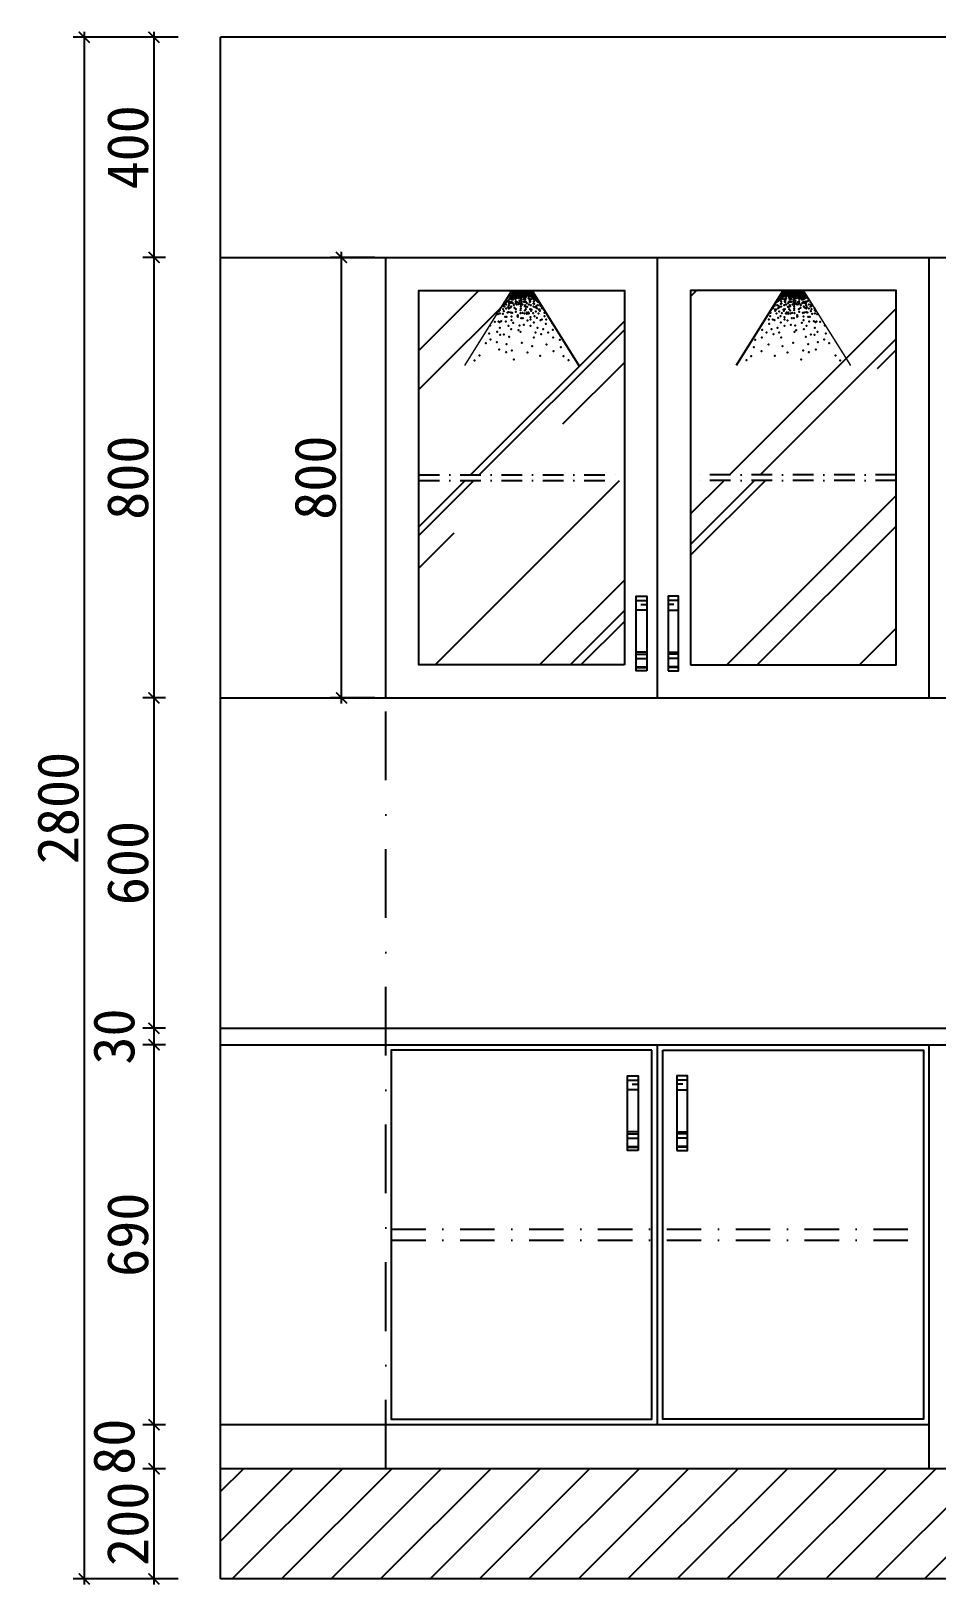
# Model space of a CAD drawing. Header units: millimetres. Extents: x 71641 to 191108, y -23091 to 29972.
# Drawn here: x 149726 to 151371, y -15020 to -12198 of the extents above; entities that cross this region are included whole.
import ezdxf

# ---------------------------------------------------------------- set-up
doc = ezdxf.new("R2010")
doc.units = ezdxf.units.MM
doc.linetypes.add('DASHDOT2', pattern=[0.5, 0.25, -0.125, 0, -0.125])
doc.layers.add('8', color=8, linetype='Continuous', lineweight=0)
doc.layers.add('Q', color=1, linetype='Continuous')
doc.styles.add('30', font='SimSun.ttf', dxfattribs={"height": 75})
doc.dimstyles.new('30', dxfattribs={"dimscale": 0, "dimtxt": 90, "dimasz": 20, "dimexe": 20, "dimexo": 20, "dimgap": 10, "dimtad": 1, "dimdec": 0, "dimzin": 0, "dimdsep": 46, "dimtxsty": '30', "dimblk": 'ARCHTICK', "dimcen": 20, "dimdle": 10, "dimclrd": 8, "dimclre": 8, "dimclrt": 2, "dimadec": 0, "dimazin": 0, "dimtfac": 1, "dimtdec": 0, "dimtmove": 2, "dimatfit": 3, "dimldrblk": 'DOT', "dimfxl": 0, "dimtolj": 2, "dimtzin": 0, "dimlwd": -1, "dimarcsym": 0})
pattern_1 = [(45, (2043.03, -346.85), (237.07876, 632.21003), [4191, -558.8, 1397, -279.4]), (45, (2207, 14.7), (-460.3279, 65.1967), [838.2, -92.202, 1676.4, -209.55]), (45, (1973.88, -80.14), (894.97233, 1159.71028), [2235.2, -391.16, 1117.6, -279.4])]

# ---------------------------------------------------------------- blocks, each defined once
blk = doc.blocks.new('_ARCHTICK')
at = {"color": 0, "linetype": 'ByBlock', "const_width": 0.15}
blk.add_lwpolyline([(-0.5, -0.5), (0.5, 0.5)], dxfattribs=at)
blk = doc.blocks.new('*D581')
at = {"color": 8, "lineweight": -2}
for p, q in [((149993.4, -12209.1), (149802.9, -12209.1)), ((149993.4, -15009.1), (149802.9, -15009.1))]:
    blk.add_line(p, q, dxfattribs=at)
at = {"color": 8}
blk.add_line((149822.9, -15019.1), (149822.9, -12199.1), dxfattribs=at)
at = {"layer": 'Defpoints', "color": 0}
for p in [(149822.9, -12209.1), (150013.4, -12209.1), (150013.4, -15009.1)]:
    blk.add_point(p, dxfattribs=at)
at = {"color": 8, "xscale": 20, "yscale": 20, "zscale": 20}
for p, rotation in [((149822.9, -12209.1), 90), ((149822.9, -15009.1), 270)]:
    blk.add_blockref('_ARCHTICK', p, dxfattribs=dict(at, rotation=rotation))
at = {"color": 2, "insert": (149775.4, -13609.1), "char_height": 75, "attachment_point": 5, "rotation": 90, "style": '30'}
blk.add_mtext('\\A2;2800', dxfattribs=at)
blk = doc.blocks.new('_Dot')
at = {"color": 0, "linetype": 'ByBlock', "lineweight": -2}
blk.add_line((-0.5, 0), (-1, 0), dxfattribs=at)
at = {"color": 0, "linetype": 'ByBlock', "const_width": 0.5}
blk.add_lwpolyline([(-0.25, 0, 1), (0.25, 0, 1)], format="xyb", close=True, dxfattribs=at)
blk = doc.blocks.new('DOT')
at = {"color": 0, "linetype": 'ByBlock'}
blk.add_line((-0.5, 0), (-1, 0), dxfattribs=at)
at = {"color": 0, "linetype": 'ByBlock', "const_width": 0.5}
blk.add_lwpolyline([(-0.25, 0, 1), (0.25, 0, 1)], format="xyb", close=True, dxfattribs=at)
blk = doc.blocks.new('*D582')
at = {"color": 8, "lineweight": -2}
for p, q in [((149970.1, -14039.1), (149929.4, -14039.1)), ((149970.1, -14729.1), (149929.4, -14729.1))]:
    blk.add_line(p, q, dxfattribs=at)
at = {"color": 8}
blk.add_line((149949.4, -14739.1), (149949.4, -14029.1), dxfattribs=at)
at = {"layer": 'Defpoints', "color": 0}
for p in [(149949.4, -14039.1), (149990.1, -14039.1), (149990.1, -14729.1)]:
    blk.add_point(p, dxfattribs=at)
at = {"color": 8, "xscale": 20, "yscale": 20, "zscale": 20}
for p, rotation in [((149949.4, -14039.1), 90), ((149949.4, -14729.1), 270)]:
    blk.add_blockref('_ARCHTICK', p, dxfattribs=dict(at, rotation=rotation))
at = {"color": 2, "insert": (149901.9, -14384.1), "char_height": 75, "attachment_point": 5, "rotation": 90, "style": '30'}
blk.add_mtext('\\A2;690', dxfattribs=at)
blk = doc.blocks.new('*D588')
at = {"color": 8, "lineweight": -2}
for p, q in [((149970.1, -14729.1), (149929.4, -14729.1)), ((149970.1, -14809.1), (149929.4, -14809.1))]:
    blk.add_line(p, q, dxfattribs=at)
at = {"color": 8}
blk.add_line((149949.4, -14819.1), (149949.4, -14719.1), dxfattribs=at)
at = {"layer": 'Defpoints', "color": 0}
for p in [(149949.4, -14729.1), (149990.1, -14729.1), (149990.1, -14809.1)]:
    blk.add_point(p, dxfattribs=at)
at = {"color": 8, "xscale": 20, "yscale": 20, "zscale": 20}
for p, rotation in [((149949.4, -14729.1), 90), ((149949.4, -14809.1), 270)]:
    blk.add_blockref('_ARCHTICK', p, dxfattribs=dict(at, rotation=rotation))
at = {"color": 2, "insert": (149876.9, -14769.1), "char_height": 75, "attachment_point": 5, "rotation": 90, "style": '30'}
blk.add_mtext('\\A2;80', dxfattribs=at)
blk = doc.blocks.new('*D589')
at = {"color": 8, "lineweight": -2}
for p, q in [((149970.1, -14809.1), (149929.4, -14809.1)), ((149970.1, -15009.1), (149929.4, -15009.1))]:
    blk.add_line(p, q, dxfattribs=at)
at = {"color": 8}
blk.add_line((149949.4, -15019.1), (149949.4, -14799.1), dxfattribs=at)
at = {"layer": 'Defpoints', "color": 0}
for p in [(149949.4, -14809.1), (149990.1, -14809.1), (149990.1, -15009.1)]:
    blk.add_point(p, dxfattribs=at)
at = {"color": 8, "xscale": 20, "yscale": 20, "zscale": 20}
for p, rotation in [((149949.4, -14809.1), 90), ((149949.4, -15009.1), 270)]:
    blk.add_blockref('_ARCHTICK', p, dxfattribs=dict(at, rotation=rotation))
at = {"color": 2, "insert": (149901.9, -14909.1), "char_height": 75, "attachment_point": 5, "rotation": 90, "style": '30'}
blk.add_mtext('\\A2;200', dxfattribs=at)
blk = doc.blocks.new('*D594')
at = {"color": 8, "lineweight": -2}
for p, q in [((149970.1, -12209.1), (149929.4, -12209.1)), ((149970.1, -12609.1), (149929.4, -12609.1))]:
    blk.add_line(p, q, dxfattribs=at)
at = {"color": 8}
blk.add_line((149949.4, -12619.1), (149949.4, -12199.1), dxfattribs=at)
at = {"layer": 'Defpoints', "color": 0}
for p in [(149949.4, -12209.1), (149990.1, -12209.1), (149990.1, -12609.1)]:
    blk.add_point(p, dxfattribs=at)
at = {"color": 8, "xscale": 20, "yscale": 20, "zscale": 20}
for p, rotation in [((149949.4, -12209.1), 90), ((149949.4, -12609.1), 270)]:
    blk.add_blockref('_ARCHTICK', p, dxfattribs=dict(at, rotation=rotation))
at = {"color": 2, "insert": (149901.9, -12409.1), "char_height": 75, "attachment_point": 5, "rotation": 90, "style": '30'}
blk.add_mtext('\\A2;400', dxfattribs=at)
blk = doc.blocks.new('*D595')
at = {"color": 8}
blk.add_line((149949.4, -14019.1), (149949.4, -13399.1), dxfattribs=at)
at = {"color": 8, "lineweight": -2}
for p, q in [((149970.1, -13409.1), (149929.4, -13409.1)), ((149970.1, -14009.1), (149929.4, -14009.1))]:
    blk.add_line(p, q, dxfattribs=at)
at = {"layer": 'Defpoints', "color": 0}
for p in [(149949.4, -13409.1), (149990.1, -13409.1), (149990.1, -14009.1)]:
    blk.add_point(p, dxfattribs=at)
at = {"color": 8, "xscale": 20, "yscale": 20, "zscale": 20}
for p, rotation in [((149949.4, -13409.1), 90), ((149949.4, -14009.1), 270)]:
    blk.add_blockref('_ARCHTICK', p, dxfattribs=dict(at, rotation=rotation))
at = {"color": 2, "insert": (149901.9, -13709.1), "char_height": 75, "attachment_point": 5, "rotation": 90, "style": '30'}
blk.add_mtext('\\A2;600', dxfattribs=at)
blk = doc.blocks.new('*D596')
at = {"color": 8, "lineweight": -2}
for p, q in [((149970.1, -14009.1), (149929.4, -14009.1)), ((149970.1, -14039.1), (149929.4, -14039.1))]:
    blk.add_line(p, q, dxfattribs=at)
at = {"color": 8}
blk.add_line((149949.4, -14049.1), (149949.4, -13999.1), dxfattribs=at)
at = {"layer": 'Defpoints', "color": 0}
for p in [(149949.4, -14009.1), (149990.1, -14009.1), (149990.1, -14039.1)]:
    blk.add_point(p, dxfattribs=at)
at = {"color": 8, "xscale": 20, "yscale": 20, "zscale": 20}
for p, rotation in [((149949.4, -14009.1), 90), ((149949.4, -14039.1), 270)]:
    blk.add_blockref('_ARCHTICK', p, dxfattribs=dict(at, rotation=rotation))
at = {"color": 2, "insert": (149876.9, -14024.1), "char_height": 75, "attachment_point": 5, "rotation": 90, "style": '30'}
blk.add_mtext('\\A2;30', dxfattribs=at)
blk = doc.blocks.new('*D598')
at = {"color": 8, "lineweight": -2}
for p, q in [((150350.2, -12609.1), (150269.8, -12609.1)), ((150350.2, -13409.1), (150269.8, -13409.1))]:
    blk.add_line(p, q, dxfattribs=at)
at = {"color": 8}
blk.add_line((150289.8, -13419.1), (150289.8, -12599.1), dxfattribs=at)
at = {"layer": 'Defpoints', "color": 0}
for p in [(150289.8, -12609.1), (150370.2, -12609.1), (150370.2, -13409.1)]:
    blk.add_point(p, dxfattribs=at)
at = {"color": 8, "xscale": 20, "yscale": 20, "zscale": 20}
for p, rotation in [((150289.8, -12609.1), 90), ((150289.8, -13409.1), 270)]:
    blk.add_blockref('_ARCHTICK', p, dxfattribs=dict(at, rotation=rotation))
at = {"color": 2, "insert": (150242.3, -13009.1), "char_height": 75, "attachment_point": 5, "rotation": 90, "style": '30'}
blk.add_mtext('\\A2;800', dxfattribs=at)
blk = doc.blocks.new('*D599')
at = {"color": 8, "lineweight": -2}
for p, q in [((149970.1, -12609.1), (149929.4, -12609.1)), ((149970.1, -13409.1), (149929.4, -13409.1))]:
    blk.add_line(p, q, dxfattribs=at)
at = {"color": 8}
blk.add_line((149949.4, -13419.1), (149949.4, -12599.1), dxfattribs=at)
at = {"layer": 'Defpoints', "color": 0}
for p in [(149949.4, -12609.1), (149990.1, -12609.1), (149990.1, -13409.1)]:
    blk.add_point(p, dxfattribs=at)
at = {"color": 8, "xscale": 20, "yscale": 20, "zscale": 20}
for p, rotation in [((149949.4, -12609.1), 90), ((149949.4, -13409.1), 270)]:
    blk.add_blockref('_ARCHTICK', p, dxfattribs=dict(at, rotation=rotation))
at = {"color": 2, "insert": (149901.9, -13009.1), "char_height": 75, "attachment_point": 5, "rotation": 90, "style": '30'}
blk.add_mtext('\\A2;800', dxfattribs=at)
blk = doc.blocks.new('erg')
at = {"layer": '8', "color": 8}
blk.add_line((106246.9, -13515.5), (106408.5, -13774.4), dxfattribs=at)
at = {"layer": 'Q', "color": 5}
for p, q in [((106248.2, -13510.7), (106168.2, -13510.7)), ((106246.9, -13510.7), (106169.4, -13510.7)), ((106169.4, -13515.5), (106169.4, -13510.7)), ((106246.9, -13515.5), (106246.9, -13510.7)), ((106169.4, -13515.5), (106246.9, -13515.5))]:
    blk.add_line(p, q, dxfattribs=at)
at = {"layer": 'Q', "color": 8}
blk.add_line((106169.4, -13515.5), (106007.8, -13774.4), dxfattribs=at)
at = {"layer": 'Q', "color": 5}
for p in [(106142, -13564.4), (106143.4, -13561.5), (106149.8, -13551.4), (106151.8, -13562.4), (106153.9, -13548.4), (106156.4, -13564.4), (106158.8, -13544.5), (106159.6, -13537.5), (106160.9, -13530.5), (106162.3, -13528.7), (106164.2, -13542.3), (106164.2, -13557.9), (106164.5, -13531.8), (106165.3, -13523.1), (106165.3, -13536.6), (106165.3, -13549.3), (106165.8, -13527.9), (106166.2, -13521.3), (106166.2, -13567.2), (106166.6, -13526.1), (106166.6, -13556.7), (106167.1, -13527), (106167.1, -13537.5), (106168, -13524.8), (106168.8, -13521.7), (106169.7, -13517.4), (106169.7, -13519.1), (106170.1, -13522.6), (106170.5, -13517.7), (106170.7, -13534.5), (106171, -13522.6), (106171.9, -13540.1), (106173.2, -13529.2), (106174.1, -13516.9), (106174.5, -13520.4), (106175, -13531.8), (106175.9, -13517.7), (106175.9, -13561.8), (106176.3, -13519.6), (106177.6, -13523.5), (106178, -13542.7), (106178.5, -13520.9), (106178.5, -13547.5), (106178.5, -13549.3), (106178.9, -13516.9), (106178.9, -13517.8), (106178.9, -13530.5), (106179.3, -13522.6), (106179.3, -13539.7), (106179.8, -13522.2), (106179.9, -13547.5), (106179.9, -13551.4), (106180.2, -13519.1), (106180.2, -13522.6), (106180.2, -13523.5), (106180.2, -13525.7), (106180.6, -13525.2), (106181.1, -13516.9), (106181.1, -13521.3), (106181.1, -13542.3), (106182.5, -13531.9), (106182.5, -13560.5), (106182.8, -13517.4), (106182.8, -13522.6), (106182.8, -13559.8), (106183.7, -13537.5), (106184.2, -13527.9), (106184.5, -13520), (106184.6, -13516.9), (106186.8, -13520), (106187.2, -13517.8), (106187.2, -13520.4), (106187.7, -13528), (106188.1, -13519.1), (106188.1, -13523.9), (106188.5, -13527.9), (106189.8, -13518.2), (106190.3, -13555.8), (106191.2, -13516.9), (106191.6, -13521.3), (106191.6, -13523.1), (106191.6, -13526.6), (106192, -13516.9), (106192.5, -13527.4), (106192.9, -13520), (106192.9, -13532.7), (106192.9, -13550.1), (106193.3, -13517.8), (106193.8, -13525.7), (106194.2, -13516.9), (106194.2, -13537.1), (106195.5, -13518.7), (106196, -13518.7), (106196, -13542.3), (106196, -13561.9), (106196.8, -13521.3), (106196.8, -13522.7), (106196.8, -13542.3), (106196.8, -13551), (106197.3, -13565.4), (106197.7, -13517.8), (106198.1, -13528), (106199, -13517.8), (106199.5, -13521.3), (106199.5, -13522.2), (106199.5, -13539.2), (106199.9, -13518.7), (106199.9, -13535.7), (106200.7, -13541), (106200.7, -13550.1), (106200.8, -13516.9), (106201.7, -13520.4), (106201.7, -13524.4), (106202.5, -13518.7), (106203, -13517.8), (106203.4, -13521.3), (106203.4, -13526.5), (106203.6, -13531), (106203.9, -13522.6), (106204.3, -13523.5), (106204.7, -13530.6), (106205.4, -13560.5), (106205.6, -13522.6), (106206, -13517.4), (106206, -13520), (106207.3, -13535.8), (106207.4, -13521.3), (106207.4, -13526.1), (106207.8, -13517.8), (106208.2, -13525.2), (106208.6, -13543.6), (106208.7, -13549.7), (106209.1, -13550.6), (106209.5, -13520.4), (106209.9, -13555.3), (106210.4, -13519.6), (106210.4, -13522.2), (106210.4, -13537.9), (106211.2, -13541), (106211.2, -13567.1), (106211.3, -13517.8), (106211.3, -13521.3), (106211.3, -13560.6), (106211.7, -13532.2), (106212.2, -13519.1), (106212.2, -13530.5), (106213, -13520.9), (106213, -13557.1), (106214.8, -13521.3), (106215.2, -13534.4), (106215.7, -13528.3), (106215.7, -13547.1), (106216.1, -13516.9), (106216.1, -13520), (106216.1, -13522.6), (106216.4, -13525.3), (106216.4, -13535.8), (106216.4, -13554), (106217, -13517.8), (106217.7, -13530.6), (106218.7, -13521.7), (106218.7, -13537.5), (106219, -13559.2), (106219.6, -13516.9), (106219.6, -13523.1), (106220, -13519.1), (106220.9, -13518.2), (106221.8, -13519.1), (106223.1, -13516.9), (106223.1, -13519.6), (106223.1, -13525.2), (106223.1, -13527), (106223.1, -13530.5), (106223.6, -13551.5), (106224, -13516.9), (106224.4, -13521.3), (106224.4, -13526.5), (106224.5, -13560.5), (106225.7, -13537.5), (106226.6, -13519.1), (106226.6, -13519.6), (106226.6, -13528.3), (106226.9, -13557.9), (106227.5, -13522.2), (106228.2, -13534.5), (106228.2, -13537.1), (106228.2, -13550.1), (106228.4, -13532.2), (106228.8, -13516.5), (106228.8, -13548.4), (106229.2, -13539.7), (106229.7, -13519.1), (106230.1, -13521.7), (106230.1, -13556.7), (106231, -13534), (106231.4, -13518.2), (106231.9, -13520), (106232.3, -13516.9), (106233.4, -13525.3), (106233.6, -13518.7), (106234.1, -13517.8), (106234.1, -13523.5), (106234.5, -13527.4), (106234.5, -13536.2), (106234.7, -13530.6), (106234.9, -13538.8), (106234.9, -13562.4), (106236.7, -13516.9), (106236.7, -13520.4), (106236.7, -13531.8), (106237.1, -13523.9), (106237.1, -13526.1), (106237.6, -13516.9), (106238, -13542.7), (106238.4, -13516.9), (106238.6, -13534.5), (106238.9, -13530.9), (106238.9, -13555.4), (106239.3, -13518.2), (106239.7, -13521.7), (106240.2, -13519.1), (106240.6, -13542.3), (106241.5, -13528.3), (106242.5, -13551.4), (106243.3, -13517.4), (106244.1, -13522.6), (106244.1, -13539.7), (106245, -13520), (106245, -13541.8), (106245, -13550.1), (106245.1, -13535.8), (106245.1, -13554), (106245.1, -13567.1), (106245.4, -13516.1), (106245.4, -13527.9), (106245.9, -13521.7), (106245.9, -13534.8), (106246.5, -13537.1), (106246.5, -13554), (106249.4, -13537.9), (106250.7, -13528.3), (106251.1, -13550.1), (106252, -13557.1), (106253, -13563.1), (106253.3, -13549.3), (106253.8, -13530.9), (106254.3, -13550.1), (106257.3, -13536.2), (106260.3, -13547.1), (106261.2, -13541), (106262.1, -13560.2), (106268.6, -13551.9), (106268.7, -13567.1), (106271.3, -13560.5), (106271.7, -13566.3), (106121.9, -13612.6), (106127.6, -13600.9), (106128.1, -13589.5), (106136.8, -13612.7), (106137.7, -13572.4), (106142, -13615.3), (106144.6, -13582.7), (106145.2, -13577.7), (106148.3, -13577.2), (106149.1, -13591.2), (106155, -13572.3), (106155, -13606.2), (106158.8, -13585.1), (106160.2, -13569.2), (106162.9, -13600.9), (106168.1, -13590.5), (106173.3, -13577.5), (106174.6, -13582.7), (106177.2, -13612.7), (106177.5, -13603.9), (106178.5, -13576.8), (106182.5, -13591.8), (106184.5, -13588.3), (106184.6, -13591.7), (106187.7, -13616.6), (106189, -13568.4), (106190.3, -13587.9), (106190.3, -13593.1), (106192.9, -13568.4), (106193.8, -13575.9), (106196.8, -13581.2), (106198.1, -13591.8), (106203.4, -13607.5), (106204.7, -13589.2), (106209.9, -13607.5), (106210.9, -13574.6), (106211.7, -13579.4), (106212.5, -13590.5), (106221.6, -13597), (106221.6, -13603.6), (106222.7, -13600.4), (106228.2, -13576.2), (106228.4, -13585.5), (106233.6, -13571.6), (106241.2, -13589.2), (106243.8, -13602.2), (106243.8, -13615.3), (106246.5, -13587.9), (106247.2, -13570.7), (106253, -13573.6), (106253.3, -13586.8), (106255.1, -13569.8), (106258.2, -13587.9), (106260.8, -13603.6), (106262.5, -13574.6), (106263.8, -13619.1), (106266, -13603.6), (106270, -13582.9), (106272.6, -13576.2), (106273.9, -13593.1), (106280.4, -13617.9), (106282.7, -13572.9), (106284.3, -13580.1), (106284.3, -13591.8), (106285.6, -13621.8), (106287.5, -13583.4), (106289.5, -13619.2), (106291.4, -13593.4), (106302.6, -13620.5), (106097.6, -13675.2), (106098.9, -13649.2), (106101.5, -13625.7), (106114.6, -13658.3), (106123.3, -13627.4), (106132.1, -13646.2), (106139.1, -13664.1), (106152.4, -13641.4), (106159.2, -13658), (106164.9, -13623.5), (106165.5, -13675.2), (106177.5, -13635.1), (106199.9, -13631.8), (106212.5, -13655.7), (106215.2, -13633.1), (106218.7, -13650.6), (106237.6, -13624.8), (106244.6, -13646.6), (106251.6, -13673.7), (106254.3, -13634.8), (106270, -13664.8), (106283, -13666.1), (106284.3, -13641.4), (106293.6, -13655.8), (106318.3, -13633.5), (106322.2, -13662.2), (106070.2, -13709.1), (106074.1, -13684.4), (106096.3, -13723.5), (106121.1, -13700), (106170.7, -13706.5), (106187.7, -13728.7), (106207.3, -13694.8), (106242.5, -13720.9), (106260.8, -13698.7), (106262.1, -13727.4), (106286.9, -13718.3), (106294.8, -13692.2), (106317, -13683.1), (106333.9, -13696.1), (106044.1, -13754.7), (106061, -13741.7), (106143.3, -13740.4), (106236, -13753.4), (106356.1, -13739.1), (106373.1, -13756.1)]:
    blk.add_point(p, dxfattribs=at)

msp = doc.modelspace()

# ---------------------------------------------------------------- hatches: boundary and pattern name
h = msp.add_hatch()
h.set_pattern_fill('AR-RROOF', color=140, scale=11, angle=45, style=0)
h.set_pattern_definition(pattern_1)
h.paths.add_polyline_path([(150430.2, -13014.1), (150430.2, -13349.1), (150803.5, -13349.1), (150803.5, -13014.1)])
h.paths.add_polyline_path([(150803.5, -13004.1), (150803.5, -12669.1), (150430.2, -12669.1), (150430.2, -13004.1)])
h = msp.add_hatch()
h.set_pattern_fill('AR-RROOF', color=140, scale=11, angle=45, style=0)
h.set_pattern_definition(pattern_1)
h.paths.add_polyline_path([(150923.5, -13014.1), (150923.5, -13349.1), (151296.8, -13349.1), (151296.8, -13014.1)])
h.paths.add_polyline_path([(151296.8, -13004.1), (151296.8, -12669.1), (150923.5, -12669.1), (150923.5, -13004.1)])
at = {"ltscale": 0.5}
h = msp.add_hatch(dxfattribs=at)
h.set_pattern_fill('AR-RROOF', color=191, scale=0.96, angle=180, style=0)
h.set_pattern_definition([(360, (73558.14, -46906.356), (53.6448, -24.384), [365.76, -48.768, 121.92, -24.384]), (360, (73590.57, -46918.548), (-24.384, -32.43072), [73.152, -8.04672, 146.304, -18.288]), (360, (73570.333, -46927.082), (126.7968, -16.33728), [195.072, -34.1376, 97.536, -24.384])])
h.paths.add_polyline_path([(150844.1, -13360), (150824.9, -13360), (150824.9, -13326), (150844.1, -13326)])
h.paths.add_polyline_path([(150844.1, -13249.9), (150824.9, -13249.9), (150824.9, -13224.6), (150844.1, -13224.6)])
h = msp.add_hatch(dxfattribs=at)
h.set_pattern_fill('AR-RROOF', color=191, scale=0.96, angle=180, style=0)
h.set_pattern_definition([(180, (228168.826, -46906.356), (-53.6448, -24.384), [365.76, -48.768, 121.92, -24.384]), (180, (228136.396, -46918.548), (24.384, -32.43072), [73.152, -8.04672, 146.304, -18.288]), (180, (228156.634, -46927.082), (-126.7968, -16.33728), [195.072, -34.1376, 97.536, -24.384])])
h.paths.add_polyline_path([(150882.8, -13360), (150902, -13360), (150902, -13326), (150882.8, -13326)])
h.paths.add_polyline_path([(150882.8, -13249.9), (150902, -13249.9), (150902, -13224.6), (150882.8, -13224.6)])
h = msp.add_hatch(dxfattribs=at)
h.set_pattern_fill('AR-RROOF', color=191, scale=0.96, angle=180, style=0)
h.set_pattern_definition([(360, (73542.346, -47777.452), (53.6448, -24.384), [365.76, -48.768, 121.92, -24.384]), (360, (73574.776, -47789.644), (-24.384, -32.43072), [73.152, -8.04672, 146.304, -18.288]), (360, (73554.538, -47798.178), (126.7968, -16.33728), [195.072, -34.1376, 97.536, -24.384])])
h.paths.add_polyline_path([(150828.3, -14231), (150809.1, -14231), (150809.1, -14197.1), (150828.3, -14197.1)])
h.paths.add_polyline_path([(150828.3, -14121), (150809.1, -14121), (150809.1, -14095.7), (150828.3, -14095.7)])
h = msp.add_hatch(dxfattribs=at)
h.set_pattern_fill('AR-RROOF', color=191, scale=0.96, angle=180, style=0)
h.set_pattern_definition([(180, (228184.62, -47777.452), (-53.6448, -24.384), [365.76, -48.768, 121.92, -24.384]), (180, (228152.19, -47789.644), (24.384, -32.43072), [73.152, -8.04672, 146.304, -18.288]), (180, (228172.429, -47798.178), (-126.7968, -16.33728), [195.072, -34.1376, 97.536, -24.384])])
h.paths.add_polyline_path([(150898.6, -14231), (150917.8, -14231), (150917.8, -14197.1), (150898.6, -14197.1)])
h.paths.add_polyline_path([(150898.6, -14121), (150917.8, -14121), (150917.8, -14095.7), (150898.6, -14095.7)])
h = msp.add_hatch()
h.set_pattern_fill('ANSI31', color=8, scale=20, style=0)
h.set_pattern_definition([(45, (-20968.17, 4133.21), (-44.90128, 44.90128), [])])
h.paths.add_polyline_path([(150070.2, -14809.1), (150070.2, -15009.1), (153860.2, -15009.1), (153860.2, -14809.1)])

# ---------------------------------------------------------------- linework, layer by layer
for p, q in [((150070.2, -15009.1), (150070.2, -12209.1)), ((153860.2, -12209.1), (150070.2, -12209.1)), ((153860.2, -15009.1), (150070.2, -15009.1))]:
    msp.add_line(p, q)
at = {"color": 3}
for p, q in [((150070.2, -12609.1), (153860.2, -12609.1)), ((150370.2, -13409.1), (150370.2, -12609.1)), ((150863.5, -13409.1), (150863.5, -12609.1)), ((150863.5, -13409.1), (150863.5, -12609.1)), ((151356.8, -13409.1), (151356.8, -12609.1)), ((150070.2, -13409.1), (150370.2, -13409.1)), ((150370.2, -13409.1), (153330.2, -13409.1)), ((151356.8, -13409.1), (152343.5, -13409.1)), ((150070.2, -14009.1), (153860.2, -14009.1)), ((150070.2, -14039.1), (153860.2, -14039.1)), ((150863.5, -14729.1), (150863.5, -14039.1)), ((151356.8, -14809.1), (151356.8, -14039.1)), ((151356.8, -14729.1), (150070.2, -14729.1))]:
    msp.add_line(p, q, dxfattribs=at)
at = {"color": 2, "linetype": 'DASHDOT2', "ltscale": 500}
msp.add_line((150370.2, -14809.1), (150370.2, -12609.1), dxfattribs=at)
at = {"color": 140, "linetype": 'DASHDOT2', "ltscale": 150}
for p, q in [((150430.2, -13004.1), (150803.5, -13004.1)), ((151296.8, -13004.1), (150923.5, -13004.1)), ((150430.2, -13014.1), (150803.5, -13014.1)), ((151296.8, -13014.1), (150923.5, -13014.1))]:
    msp.add_line(p, q, dxfattribs=at)
at = {"color": 8}
for p, q in [((150844.1, -13249.9), (150824.9, -13249.9)), ((150882.8, -13249.9), (150902, -13249.9)), ((150844.1, -13326), (150824.9, -13326)), ((150882.8, -13326), (150902, -13326)), ((150828.3, -14121), (150809.1, -14121)), ((150898.6, -14121), (150917.8, -14121)), ((150828.3, -14197.1), (150809.1, -14197.1)), ((150898.6, -14197.1), (150917.8, -14197.1))]:
    msp.add_line(p, q, dxfattribs=at)
at = {"color": 2, "linetype": 'DASHDOT2', "ltscale": 250}
for p, q in [((150380.2, -14374.1), (151346.8, -14374.1)), ((150380.2, -14394.1), (151346.8, -14394.1))]:
    msp.add_line(p, q, dxfattribs=at)
at = {"color": 1}
msp.add_line((153860.2, -14809.1), (150070.2, -14809.1), dxfattribs=at)
at = {"color": 4}
for points in [[(150803.5, -13349.1), (150430.2, -13349.1), (150430.2, -12669.1), (150803.5, -12669.1)], [(150923.5, -13349.1), (151296.8, -13349.1), (151296.8, -12669.1), (150923.5, -12669.1)]]:
    msp.add_lwpolyline(points, close=True, dxfattribs=at)
at = {"color": 8}
for points in [[(150844.1, -13360), (150824.9, -13360), (150824.9, -13224.6), (150844.1, -13224.6)], [(150882.8, -13360), (150902, -13360), (150902, -13224.6), (150882.8, -13224.6)], [(150853.5, -14049.1), (150380.2, -14049.1), (150380.2, -14719.1), (150853.5, -14719.1)], [(150873.5, -14049.1), (151346.8, -14049.1), (151346.8, -14719.1), (150873.5, -14719.1)], [(150828.3, -14231), (150809.1, -14231), (150809.1, -14095.7), (150828.3, -14095.7)], [(150898.6, -14231), (150917.8, -14231), (150917.8, -14095.7), (150898.6, -14095.7)]]:
    msp.add_lwpolyline(points, close=True, dxfattribs=at)

# ---------------------------------------------------------------- block references
at = {"color": 3, "yscale": 0.5179199999984121, "zscale": 0.5179199999999999}
for p, xscale in [((205624.2, -5671.6), -0.517920000012964), ((96102.8, -5671.6), 0.517920000012964)]:
    msp.add_blockref('erg', p, dxfattribs=dict(at, xscale=xscale))

# ---------------------------------------------------------------- dimensions: what is measured, and where the dimension line sits
for p1, p2, distance, picture, middle in [((150013.4, -15009.1), (150013.4, -12209.1), 190.5, '*D581', (149775.4, -13609.1)), ((150370.2, -13409.1), (150370.2, -12609.1), 80.4, '*D598', (150242.3, -13009.1)), ((149990.1, -15009.1), (149990.1, -14809.1), 40.8, '*D589', (149901.9, -14909.1))]:
    dim = msp.add_aligned_dim(p1=p1, p2=p2, distance=distance, dimstyle='30', override={"dimscale": 1, "dimtxt": 75, "dimldrblk": 'DOT'})
    dim.commit()
    dim.dimension.update_dxf_attribs({"geometry": picture, "text_midpoint": middle})
for base, p1, p2, picture, middle in [((149949.4, -12209.1), (149990.1, -12609.1), (149990.1, -12209.1), '*D594', (149901.9, -12409.1)), ((149949.4, -12609.1), (149990.1, -13409.1), (149990.1, -12609.1), '*D599', (149901.9, -13009.1)), ((149949.4, -13409.1), (149990.1, -14009.1), (149990.1, -13409.1), '*D595', (149901.9, -13709.1)), ((149949.4, -14009.1), (149990.1, -14039.1), (149990.1, -14009.1), '*D596', (149876.9, -14024.1)), ((149949.4, -14039.1), (149990.1, -14729.1), (149990.1, -14039.1), '*D582', (149901.9, -14384.1)), ((149949.4, -14729.1), (149990.1, -14809.1), (149990.1, -14729.1), '*D588', (149876.9, -14769.1))]:
    dim = msp.add_linear_dim(base=base, p1=p1, p2=p2, angle=270, dimstyle='30', override={"dimscale": 1, "dimtxt": 75, "dimldrblk": 'DOT'})
    dim.commit()
    dim.dimension.update_dxf_attribs({"geometry": picture, "text_midpoint": middle})

doc.saveas('drawing.dxf')
